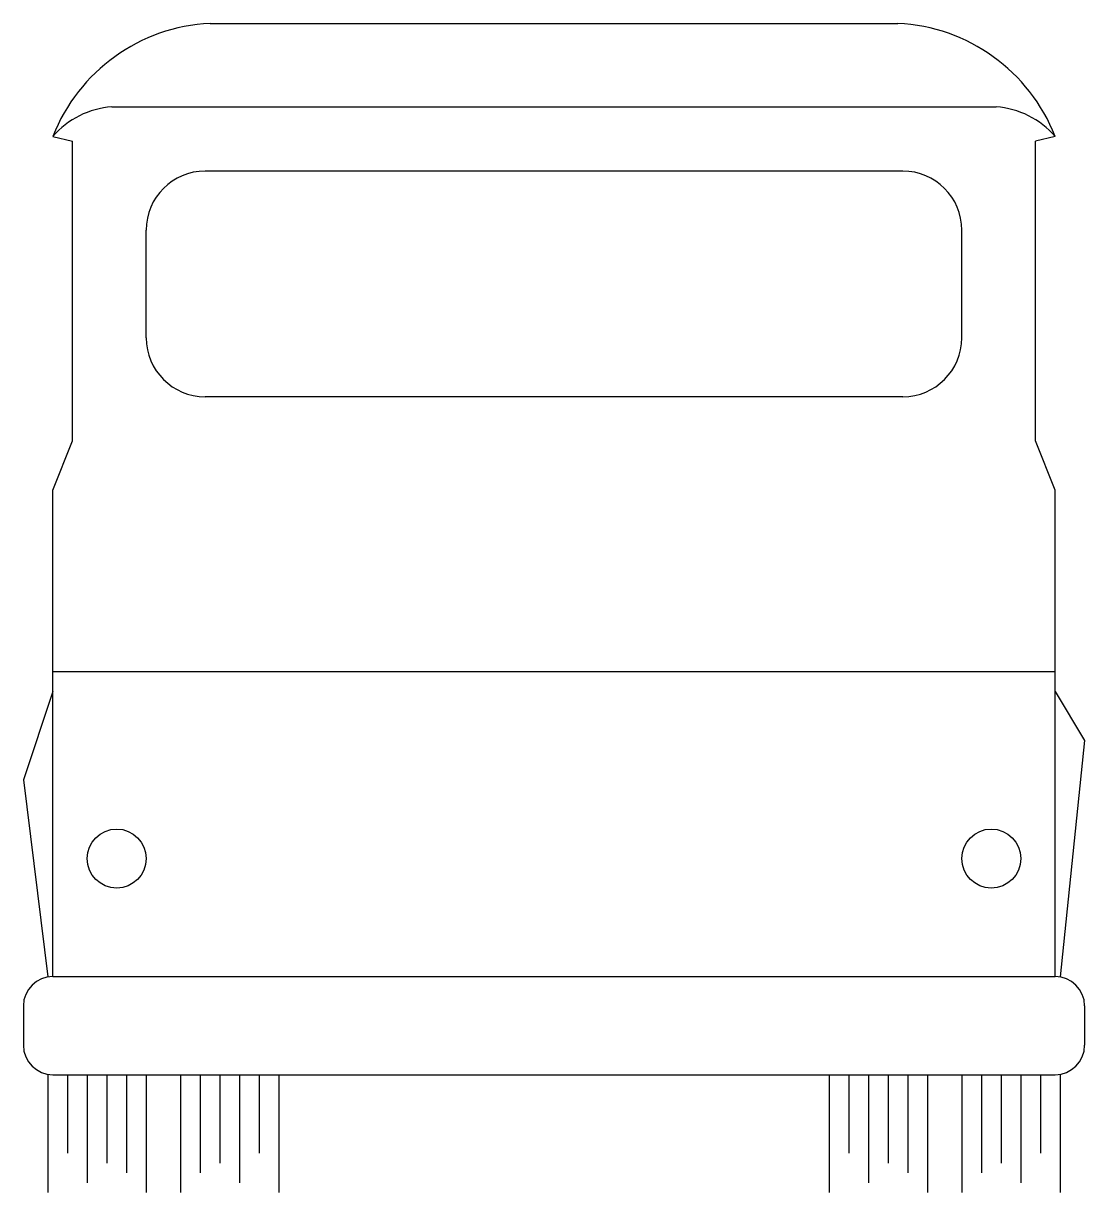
# Model space of a CAD drawing. Header units: millimetres. Extents: x -3157.67 to -3155.51, y 1929.76 to 1932.14.
import ezdxf

# ---------------------------------------------------------------- set-up
doc = ezdxf.new("R2010")
doc.units = ezdxf.units.MM
doc.header["$LTSCALE"] = 10
doc.layers.add('Veículos', color=2, linetype='Continuous')

msp = doc.modelspace()

# ---------------------------------------------------------------- linework, layer by layer
at = {"layer": 'Veículos'}
for p, q in [((-3157.2859, 1932.1411), (-3155.8859, 1932.1411)), ((-3157.4859, 1931.9711), (-3155.6859, 1931.9711)), ((-3157.6059, 1931.9111), (-3157.5659, 1931.9011)), ((-3157.5659, 1931.2911), (-3157.5659, 1931.9011)), ((-3155.5659, 1931.9111), (-3155.6059, 1931.9011)), ((-3155.6059, 1931.2911), (-3155.6059, 1931.9011)), ((-3155.8759, 1931.8404), (-3157.2959, 1931.8404)), ((-3157.4159, 1931.5011), (-3157.4159, 1931.7204)), ((-3155.7559, 1931.5011), (-3155.7559, 1931.7204)), ((-3155.8759, 1931.3811), (-3157.2959, 1931.3811)), ((-3157.6059, 1931.1911), (-3157.5659, 1931.2911)), ((-3155.5659, 1931.1911), (-3155.6059, 1931.2911)), ((-3157.6059, 1930.2011), (-3157.6059, 1931.1911)), ((-3155.5659, 1930.2011), (-3155.5659, 1931.1911)), ((-3155.5659, 1930.8211), (-3157.6059, 1930.8211)), ((-3157.6059, 1930.7811), (-3157.6659, 1930.6011)), ((-3155.5659, 1930.7811), (-3155.5059, 1930.6811)), ((-3155.5059, 1930.6811), (-3155.5556, 1930.2002)), ((-3157.6659, 1930.6011), (-3157.6162, 1930.2002)), ((-3157.6059, 1930.2011), (-3155.5659, 1930.2011)), ((-3157.6659, 1930.1411), (-3157.6659, 1930.0611)), ((-3155.5059, 1930.1411), (-3155.5059, 1930.0611)), ((-3157.6159, 1930.0011), (-3157.6159, 1929.7611)), ((-3157.6059, 1930.0011), (-3155.5659, 1930.0011)), ((-3157.5759, 1930.0011), (-3157.5759, 1929.8411)), ((-3157.5359, 1930.0011), (-3157.5359, 1929.7811)), ((-3157.4959, 1930.0011), (-3157.4959, 1929.8211)), ((-3157.4559, 1930.0011), (-3157.4559, 1929.8011)), ((-3157.4159, 1930.0011), (-3157.4159, 1929.7611)), ((-3157.3459, 1930.0011), (-3157.3459, 1929.7611)), ((-3157.3059, 1930.0011), (-3157.3059, 1929.8011)), ((-3157.2659, 1930.0011), (-3157.2659, 1929.8211)), ((-3157.2259, 1930.0011), (-3157.2259, 1929.7811)), ((-3157.1859, 1930.0011), (-3157.1859, 1929.8411)), ((-3157.1459, 1930.0011), (-3157.1459, 1929.7611)), ((-3156.0259, 1930.0011), (-3156.0259, 1929.7611)), ((-3155.9859, 1930.0011), (-3155.9859, 1929.8411)), ((-3155.9459, 1930.0011), (-3155.9459, 1929.7811)), ((-3155.9059, 1930.0011), (-3155.9059, 1929.8211)), ((-3155.8659, 1930.0011), (-3155.8659, 1929.8011)), ((-3155.8259, 1930.0011), (-3155.8259, 1929.7611)), ((-3155.7559, 1930.0011), (-3155.7559, 1929.7611)), ((-3155.7159, 1930.0011), (-3155.7159, 1929.8011)), ((-3155.6759, 1930.0011), (-3155.6759, 1929.8211)), ((-3155.6359, 1930.0011), (-3155.6359, 1929.7811)), ((-3155.5959, 1930.0011), (-3155.5959, 1929.8411)), ((-3155.5559, 1930.0011), (-3155.5559, 1929.7611))]:
    msp.add_line(p, q, dxfattribs=at)
for centre in [(-3157.4759, 1930.4411), (-3155.6959, 1930.4411)]:
    msp.add_circle(centre, 0.06, dxfattribs=at)
for centre, radius, start, end in [((-3157.2681, 1931.7787), 0.3628, 92.815, 158.5984), ((-3155.9037, 1931.7787), 0.3628, 21.4016, 87.185), ((-3157.4742, 1931.7977), 0.1737, 93.8506, 139.2795), ((-3155.6976, 1931.7977), 0.1737, 40.7205, 86.1494), ((-3157.2959, 1931.7204), 0.12, 90, 180), ((-3155.8759, 1931.7204), 0.12, 0, 90), ((-3157.2959, 1931.5011), 0.12, 180, 270), ((-3155.8759, 1931.5011), 0.12, 270, 0), ((-3157.6059, 1930.1411), 0.06, 90, 180), ((-3155.5659, 1930.1411), 0.06, 0, 90), ((-3157.6059, 1930.0611), 0.06, 180, 270), ((-3155.5659, 1930.0611), 0.06, 270, 0)]:
    msp.add_arc(centre, radius, start, end, dxfattribs=at)

doc.saveas('drawing.dxf')
